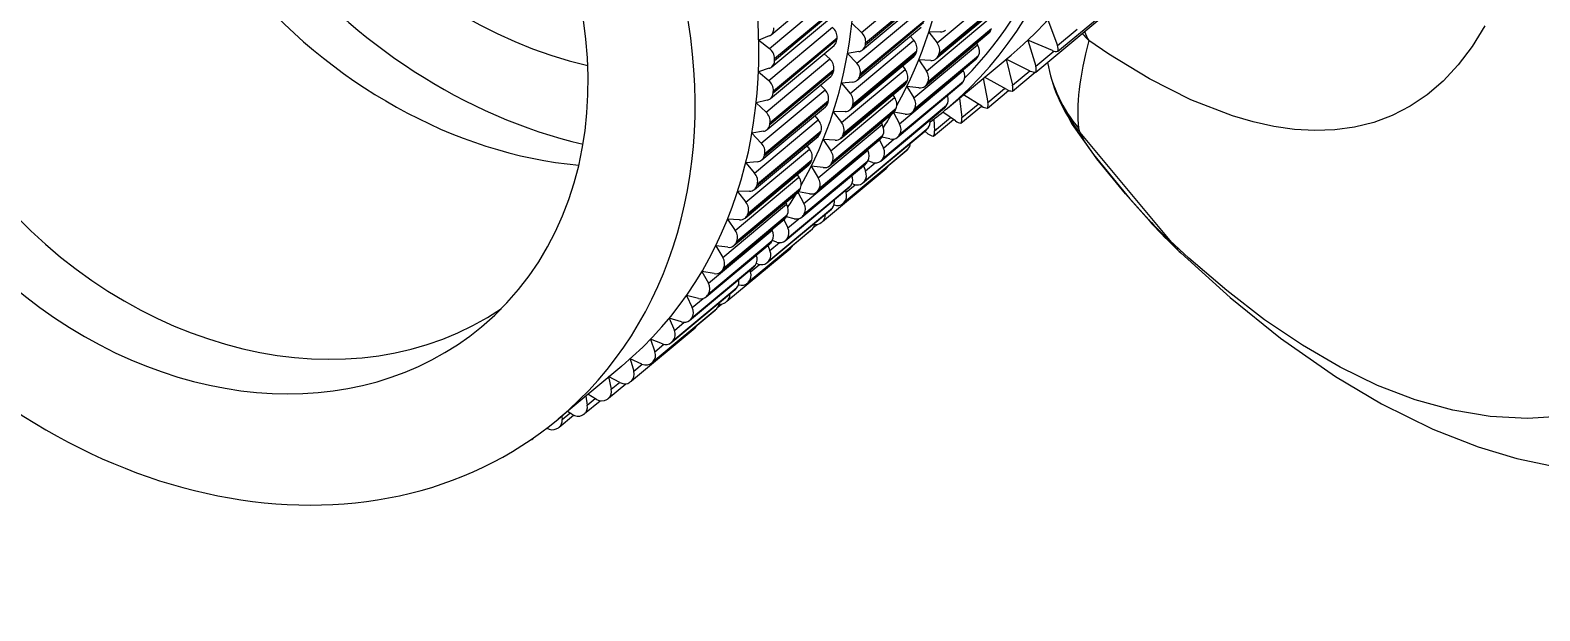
# Model space of a CAD drawing. Header units: metres. Extents: x 2999 to 3109, y 1752 to 1796.
# Drawn here: x 3008.54779 to 3008.56919, y 1761.21033 to 1761.21855 of the extents above; entities that cross this region are included whole.
import ezdxf

# ---------------------------------------------------------------- set-up
doc = ezdxf.new("R2010")
doc.units = ezdxf.units.M
doc.layers.add('PAREDES', color=7, linetype='Continuous')
doc.styles.add('PADRAO MK', font='')
doc.styles.get('PADRAO MK').set_extended_font_data('AvantGarde Bk BT')

msp = doc.modelspace()

# ---------------------------------------------------------------- linework, layer by layer
at = {"layer": 'PAREDES', "color": 253, "lineweight": 0}
for p, q in [((3008.558291621578, 1761.218485503349), (3008.559194860575, 1761.219238218712)), ((3008.559574699418, 1761.218520155256), (3008.560477938415, 1761.219272870619)), ((3008.559628514798, 1761.218344243439), (3008.560531714616, 1761.219097005602)), ((3008.559632229274, 1761.218370993457), (3008.560535468271, 1761.21912370882)), ((3008.560644340976, 1761.218371434722), (3008.561547579972, 1761.219124150085)), ((3008.558267459338, 1761.218293584196), (3008.559170659157, 1761.219046346359)), ((3008.558341474364, 1761.218121687517), (3008.559244674183, 1761.21887444968)), ((3008.558341677913, 1761.218149398676), (3008.559244971331, 1761.218902239195)), ((3008.559589495082, 1761.21827162047), (3008.560492866857, 1761.219024367389)), ((3008.560633635806, 1761.218148037134), (3008.561536874803, 1761.218900752497)), ((3008.560666211542, 1761.218194888609), (3008.561569411361, 1761.218947650771)), ((3008.560675049803, 1761.218219321356), (3008.5615782888, 1761.218972036719)), ((3008.562358469127, 1761.218251542084), (3008.563261668945, 1761.219004304247)), ((3008.558301182737, 1761.218030806703), (3008.559204382555, 1761.218783568866)), ((3008.559507803596, 1761.2180822449), (3008.560411042592, 1761.218834960263)), ((3008.559551188346, 1761.217905481339), (3008.560454427342, 1761.218658196702)), ((3008.559556615832, 1761.217931516252), (3008.560459854828, 1761.218684231615)), ((3008.560493662413, 1761.217972753493), (3008.561396901409, 1761.218725468856)), ((3008.562046488415, 1761.217957496559), (3008.562949727411, 1761.218710211922)), ((3008.562214420011, 1761.2186984038), (3008.562350007412, 1761.218334483292)), ((3008.558263487459, 1761.218468716929), (3008.558116932146, 1761.218409309591)), ((3008.558258094348, 1761.217838485631), (3008.559161333344, 1761.218591200994)), ((3008.558324098065, 1761.217691562194), (3008.559227337062, 1761.218444277557)), ((3008.559435974782, 1761.218652208453), (3008.559574699418, 1761.218520155256)), ((3008.559513766658, 1761.217841598717), (3008.560416966476, 1761.21859436088)), ((3008.560265247575, 1761.218467908007), (3008.56031591802, 1761.218408521001)), ((3008.560475371927, 1761.217758607052), (3008.561378571746, 1761.218511369215)), ((3008.560504597448, 1761.217797480084), (3008.561407836445, 1761.218550195447)), ((3008.560515079053, 1761.217820900614), (3008.561418411649, 1761.218573694333)), ((3008.560694552129, 1761.218527293045), (3008.560527396908, 1761.218523870453)), ((3008.560527396908, 1761.218523870453), (3008.560644340976, 1761.218371434722)), ((3008.562350007412, 1761.218334483292), (3008.562628976461, 1761.218566984847)), ((3008.558116932146, 1761.218409309591), (3008.558267459338, 1761.218293584196)), ((3008.558282151435, 1761.217582500823), (3008.559185444854, 1761.218335341342)), ((3008.558322111841, 1761.217664269027), (3008.559225350838, 1761.21841698439)), ((3008.559536611962, 1761.218247886035), (3008.559375892233, 1761.218221752912)), ((3008.559412585423, 1761.217655727282), (3008.56031591802, 1761.218408521001)), ((3008.559445334961, 1761.217478736689), (3008.560348573958, 1761.218231452052)), ((3008.559452475457, 1761.217504056498), (3008.560355714453, 1761.21825677186)), ((3008.560316150545, 1761.217590532226), (3008.561219389541, 1761.218343247589)), ((3008.561205004886, 1761.218366706127), (3008.561219389541, 1761.218343247589)), ((3008.561929033949, 1761.21840719993), (3008.56204311572, 1761.218039683345)), ((3008.56227850308, 1761.218261490511), (3008.561929033949, 1761.21840719993)), ((3008.56204311572, 1761.218039683345), (3008.56230046319, 1761.218254084599)), ((3008.558264990473, 1761.218011095166), (3008.558113120176, 1761.21796260077)), ((3008.558219860513, 1761.217391058811), (3008.559123099509, 1761.218143774174)), ((3008.559044903519, 1761.218218166067), (3008.559123099509, 1761.218143774174)), ((3008.559375892233, 1761.218221752912), (3008.559507803596, 1761.2180822449)), ((3008.559410066347, 1761.217423501884), (3008.560313305344, 1761.218176217247)), ((3008.560154901671, 1761.218044247877), (3008.560192741066, 1761.217995053641)), ((3008.560290649142, 1761.217385950358), (3008.561193888139, 1761.218138665721)), ((3008.560316171845, 1761.217417266146), (3008.561219410842, 1761.218169981509)), ((3008.560328203194, 1761.217439596102), (3008.561231481369, 1761.218192264666)), ((3008.560385059566, 1761.21813081884), (3008.560493662413, 1761.217972753493)), ((3008.560554279984, 1761.218122836694), (3008.560385059566, 1761.21813081884)), ((3008.560790775992, 1761.217446119402), (3008.561694014988, 1761.218198834765)), ((3008.56162189305, 1761.218139891317), (3008.561714262471, 1761.217770356749)), ((3008.561966252674, 1761.217972711446), (3008.56162189305, 1761.218139891317)), ((3008.558113120176, 1761.21796260077), (3008.558258094348, 1761.217838485631)), ((3008.558234656176, 1761.217142524025), (3008.559137895173, 1761.217895239388)), ((3008.558273636714, 1761.217215193795), (3008.55917687571, 1761.217967909158)), ((3008.558277390368, 1761.217241897013), (3008.559180629365, 1761.217994612376)), ((3008.559452211648, 1761.217816813301), (3008.55928790305, 1761.217802003353)), ((3008.55928790305, 1761.217802003353), (3008.559412585423, 1761.217655727282)), ((3008.55928940847, 1761.217242259922), (3008.560192741066, 1761.217995053641)), ((3008.559311333458, 1761.217065838964), (3008.560214572455, 1761.217818554327)), ((3008.559320117297, 1761.217090146555), (3008.560223410715, 1761.217842987074)), ((3008.560101626973, 1761.21705570187), (3008.56100486597, 1761.217808417233)), ((3008.560112458433, 1761.217226272797), (3008.561015697429, 1761.21797898816)), ((3008.560115247244, 1761.217076894453), (3008.561018486241, 1761.217829609816)), ((3008.561299776581, 1761.217870314132), (3008.561364625286, 1761.217527568934)), ((3008.561632188732, 1761.217709609244), (3008.561317318942, 1761.217884919957)), ((3008.561712443855, 1761.217689236739), (3008.562033463198, 1761.217956701513)), ((3008.561714262471, 1761.217770356749), (3008.561960432374, 1761.217975480404)), ((3008.55815296469, 1761.216953148456), (3008.559056203687, 1761.217705863819)), ((3008.558992073065, 1761.217773722961), (3008.559056203687, 1761.217705863819)), ((3008.559138729907, 1761.216843578692), (3008.560041929725, 1761.217596340855)), ((3008.5592787969, 1761.21701894069), (3008.560182035897, 1761.217771656053)), ((3008.56001642503, 1761.217633653249), (3008.560041929725, 1761.217596340855)), ((3008.560080346891, 1761.217031678839), (3008.560983679488, 1761.217784472558)), ((3008.560216171857, 1761.217753508877), (3008.560316150545, 1761.217590532226)), ((3008.560386941605, 1761.217734167724), (3008.560216171857, 1761.217753508877)), ((3008.560960224455, 1761.217587334814), (3008.560995632099, 1761.21731227649)), ((3008.561277754432, 1761.217473312449), (3008.561019216333, 1761.217636480519)), ((3008.561357685024, 1761.217447812815), (3008.561657846831, 1761.217697976092)), ((3008.561364625286, 1761.217527568934), (3008.561602706418, 1761.217726000749)), ((3008.558237790045, 1761.217560567237), (3008.558081135876, 1761.217523112009)), ((3008.558081135876, 1761.217523112009), (3008.558219860513, 1761.217391058811)), ((3008.558158888574, 1761.216712549073), (3008.55906212757, 1761.217465264436)), ((3008.55819625584, 1761.216776306538), (3008.559099588436, 1761.217529100257)), ((3008.558201776926, 1761.216802419808), (3008.559105015922, 1761.217555135171)), ((3008.559120439421, 1761.216629432252), (3008.560023732839, 1761.217382272771)), ((3008.559149758542, 1761.216668383639), (3008.560052997539, 1761.217421099002)), ((3008.559160240147, 1761.216691804169), (3008.560063479144, 1761.217444519532)), ((3008.559339580444, 1761.217398165044), (3008.559172558002, 1761.217394774008)), ((3008.559172558002, 1761.217394774008), (3008.55928940847, 1761.217242259922)), ((3008.559845462148, 1761.216697263883), (3008.560748701145, 1761.217449979246)), ((3008.559861748671, 1761.216714320688), (3008.560764987667, 1761.217467036051)), ((3008.559876864264, 1761.216734297542), (3008.560780142438, 1761.217486966105)), ((3008.560026501659, 1761.217384670259), (3008.560112458433, 1761.217226272797)), ((3008.560193111694, 1761.21736288161), (3008.560033425914, 1761.217391422005)), ((3008.560904471306, 1761.217264856005), (3008.560724855582, 1761.217392128713)), ((3008.560983600677, 1761.217234228172), (3008.561273653694, 1761.21747592897)), ((3008.560995632099, 1761.21731227649), (3008.561227254837, 1761.21750530172)), ((3008.558057746517, 1761.216526630838), (3008.558960985514, 1761.217279346201)), ((3008.558910408668, 1761.217338811562), (3008.558960985514, 1761.217279346201)), ((3008.55896117886, 1761.216461404226), (3008.559864511457, 1761.217214197945)), ((3008.559614262362, 1761.216413214711), (3008.560517501358, 1761.217165930074)), ((3008.55985007238, 1761.217237531326), (3008.559864511457, 1761.217214197945)), ((3008.560591790704, 1761.217049424157), (3008.560875198128, 1761.217285561658)), ((3008.560597605711, 1761.217292925653), (3008.560609015576, 1761.217125452316)), ((3008.560609015576, 1761.217125452316), (3008.560835170341, 1761.217313979682)), ((3008.558181773056, 1761.21711878959), (3008.558020959727, 1761.217092578111)), ((3008.558020959727, 1761.217092578111), (3008.55815296469, 1761.216953148456)), ((3008.558055227441, 1761.21629440544), (3008.55895842726, 1761.217047167603)), ((3008.558090456877, 1761.216349687045), (3008.558993735052, 1761.217102355608)), ((3008.55809763655, 1761.216374960053), (3008.559000875547, 1761.217127675416)), ((3008.558935771058, 1761.216256900714), (3008.559839010055, 1761.217009616077)), ((3008.558961332939, 1761.216288169702), (3008.559864571936, 1761.217040885065)), ((3008.558973364288, 1761.216310499658), (3008.559876603284, 1761.217063215021)), ((3008.55903012706, 1761.217001644039), (3008.559138729907, 1761.216843578692)), ((3008.559199347479, 1761.216993661893), (3008.55903012706, 1761.217001644039)), ((3008.559586711086, 1761.216383941809), (3008.560489910905, 1761.217136703971)), ((3008.559597705869, 1761.216394578744), (3008.560500905687, 1761.217147340907)), ((3008.559827310066, 1761.216999821541), (3008.559883504695, 1761.216881540192)), ((3008.559973708871, 1761.21701054334), (3008.559862680279, 1761.217037629933)), ((3008.559883504695, 1761.216881540192), (3008.560037844394, 1761.217010187042)), ((3008.560513658445, 1761.217084946188), (3008.560469693324, 1761.217119779013)), ((3008.562668151809, 1761.217103266192), (3008.563945711622, 1761.215570320831)), ((3008.557934569564, 1761.216113163477), (3008.558837769383, 1761.21686592564)), ((3008.558757580349, 1761.216097223152), (3008.559660819345, 1761.216849938515)), ((3008.558800062764, 1761.216915151433), (3008.558837769383, 1761.21686592564)), ((3008.559305208214, 1761.216093043604), (3008.560208408032, 1761.216845805767)), ((3008.559310480296, 1761.216097775468), (3008.560213719293, 1761.216850490831)), ((3008.55932838409, 1761.216114992193), (3008.560231623087, 1761.216867707556)), ((3008.557923864395, 1761.215889765889), (3008.558827103391, 1761.216642481252)), ((3008.558097372742, 1761.216687716857), (3008.557933064144, 1761.216672906909)), ((3008.557933064144, 1761.216672906909), (3008.558057746517, 1761.216526630838)), ((3008.557956400953, 1761.215936664164), (3008.558859639949, 1761.216689379527)), ((3008.557965239213, 1761.215961096911), (3008.55886847821, 1761.216713812274)), ((3008.558725507985, 1761.215902582395), (3008.559628746982, 1761.216655297758)), ((3008.558746788067, 1761.215926605426), (3008.559649987886, 1761.216679367589)), ((3008.558760408338, 1761.215947798009), (3008.559663647335, 1761.216700513372)), ((3008.558861332951, 1761.216624412433), (3008.55896117886, 1761.216461404226)), ((3008.55903196992, 1761.216605039723), (3008.558861332951, 1761.216624412433)), ((3008.559021023089, 1761.215841290714), (3008.559924262086, 1761.216594006077)), ((3008.559599972632, 1761.216631289177), (3008.559630192704, 1761.216557727445)), ((3008.559630192704, 1761.216557727445), (3008.55976731002, 1761.216671956737)), ((3008.559729597329, 1761.216678592745), (3008.559662798382, 1761.216699245497)), ((3008.557783851822, 1761.215714529048), (3008.558687090819, 1761.216467244411)), ((3008.557805362062, 1761.215562754525), (3008.558708601059, 1761.216315469888)), ((3008.558490490464, 1761.215568135882), (3008.559393862239, 1761.216320882802)), ((3008.558506909765, 1761.215585224244), (3008.559410109583, 1761.216337986407)), ((3008.558522025358, 1761.215605201097), (3008.559425264355, 1761.21635791646)), ((3008.558661586124, 1761.216504556804), (3008.558687090819, 1761.216467244411)), ((3008.559353636968, 1761.21625616554), (3008.559481167915, 1761.216362449292)), ((3008.559461719621, 1761.216368376057), (3008.559437106227, 1761.216377620274)), ((3008.557606339954, 1761.215332307781), (3008.558509578952, 1761.216085023144)), ((3008.557765561337, 1761.215500382607), (3008.558668800334, 1761.21625309797)), ((3008.557794880458, 1761.215539333995), (3008.558698158633, 1761.216292002558)), ((3008.557984741538, 1761.2162690686), (3008.557817586317, 1761.216265646008)), ((3008.557817586317, 1761.216265646008), (3008.557934569564, 1761.216113163477)), ((3008.558495233474, 1761.216108434882), (3008.558509578952, 1761.216085023144)), ((3008.558671662753, 1761.216255573815), (3008.558757580349, 1761.216097223152)), ((3008.558838272788, 1761.216233785166), (3008.55867854783, 1761.216262372361)), ((3008.559345259951, 1761.216280434644), (3008.559353636968, 1761.21625616554)), ((3008.557580932152, 1761.21512780427), (3008.558484171149, 1761.215880519632)), ((3008.557606400433, 1761.215158994901), (3008.55850973303, 1761.21591178862)), ((3008.557618525382, 1761.215181403214), (3008.558521764378, 1761.215934118577)), ((3008.557675248976, 1761.215872594395), (3008.557783851822, 1761.215714529048)), ((3008.557844508573, 1761.215864565449), (3008.557675248976, 1761.215872594395)), ((3008.558231739402, 1761.215254813808), (3008.559134978399, 1761.216007529171)), ((3008.558242866963, 1761.215265482299), (3008.559146066781, 1761.216018244462)), ((3008.558259423456, 1761.215284118267), (3008.559162662452, 1761.21603683363)), ((3008.558472338382, 1761.21587069354), (3008.558528665789, 1761.215752443748)), ((3008.558618869964, 1761.215881446896), (3008.558507841373, 1761.215908533489)), ((3008.558528665789, 1761.215752443748), (3008.558683005488, 1761.215881090598)), ((3008.557402741443, 1761.214968126708), (3008.558305980439, 1761.215720842071)), ((3008.55795033013, 1761.214963993959), (3008.558853569126, 1761.215716709322)), ((3008.55795564139, 1761.214968679024), (3008.558858841209, 1761.215721441187)), ((3008.557973545184, 1761.214985895749), (3008.55887678418, 1761.215738611112)), ((3008.558893632441, 1761.215759560866), (3008.558943786749, 1761.21580138788)), ((3008.55737066908, 1761.21477348595), (3008.558273868898, 1761.215526248114)), ((3008.557391909983, 1761.214797555782), (3008.55829514898, 1761.215550271145)), ((3008.557405436654, 1761.214818670009), (3008.55830867565, 1761.215571385371)), ((3008.557506494045, 1761.215495315989), (3008.557606339954, 1761.215332307781)), ((3008.557677131015, 1761.215475943279), (3008.557506494045, 1761.215495315989)), ((3008.557666184184, 1761.214712194269), (3008.55856942318, 1761.215464909632)), ((3008.558245094548, 1761.215502239533), (3008.558275353798, 1761.215428631)), ((3008.558275353798, 1761.215428631), (3008.558412431936, 1761.215542907093)), ((3008.558374719245, 1761.215549543101), (3008.558307920298, 1761.215570195852)), ((3008.557167186452, 1761.214476104653), (3008.558070425448, 1761.215228820016)), ((3008.557998798062, 1761.215127069096), (3008.558126329009, 1761.215233352848)), ((3008.558106841537, 1761.215239326413), (3008.558082267321, 1761.21524852383)), ((3008.557135651558, 1761.214439039438), (3008.558038890555, 1761.215191754801)), ((3008.557152070859, 1761.2144561278), (3008.558055270677, 1761.215208889962)), ((3008.557311935408, 1761.215135359464), (3008.557402741443, 1761.214968126708)), ((3008.557483394704, 1761.215104735521), (3008.557311935408, 1761.215135359464)), ((3008.557990327445, 1761.215151259844), (3008.557998798062, 1761.215127069096)), ((3008.556876900496, 1761.214125717364), (3008.557780139493, 1761.214878432726)), ((3008.556887988879, 1761.214136432655), (3008.557791227875, 1761.214889148018)), ((3008.55690458455, 1761.214155021822), (3008.557807784368, 1761.214907783985)), ((3008.556595491224, 1761.213834897515), (3008.55749873022, 1761.214587612878)), ((3008.556600763306, 1761.213839629379), (3008.557504002303, 1761.214592344742)), ((3008.556618706278, 1761.213856799304), (3008.557521945274, 1761.214609514667)), ((3008.557092570039, 1761.214794196209), (3008.557173787704, 1761.214623394104)), ((3008.55726389828, 1761.214752318895), (3008.557092570039, 1761.214794196209)), ((3008.557173787704, 1761.214623394104), (3008.557328072982, 1761.214751915797)), ((3008.557538754357, 1761.214630511222), (3008.557588947843, 1761.214672291436)), ((3008.556849090176, 1761.214473281298), (3008.556920514892, 1761.214299534556)), ((3008.557019880339, 1761.214420446657), (3008.556849090176, 1761.214473281298)), ((3008.556920514892, 1761.214299534556), (3008.55705759303, 1761.214413810648)), ((3008.556311251677, 1761.213583019469), (3008.557214451496, 1761.214335781632)), ((3008.556582595086, 1761.214173773763), (3008.556643959156, 1761.213997972652)), ((3008.556752002631, 1761.214110229968), (3008.556582595086, 1761.214173773763)), ((3008.556643959156, 1761.213997972652), (3008.556771490103, 1761.214104256403)), ((3008.555274987712, 1761.213044736358), (3008.556178226709, 1761.213797451721)), ((3008.556294253696, 1761.213897129748), (3008.556345180584, 1761.213719914224)), ((3008.556461551622, 1761.213822984575), (3008.556294253696, 1761.213897129748)), ((3008.556345180584, 1761.213719914224), (3008.556466440337, 1761.213820948104)), ((3008.55598520445, 1761.213644461484), (3008.556025395974, 1761.213466377903)), ((3008.556149641819, 1761.213560041463), (3008.55598520445, 1761.213644461484)), ((3008.555989155834, 1761.213339089968), (3008.556233976159, 1761.213543163435)), ((3008.556025395974, 1761.213466377903), (3008.556142310953, 1761.213563854194)), ((3008.555647973819, 1761.213120812188), (3008.555866679769, 1761.213303024251)), ((3008.555664452525, 1761.213369260821), (3008.555686102925, 1761.21323861739)), ((3008.555686102925, 1761.21323861739), (3008.555799406685, 1761.213332990986)), ((3008.555817701155, 1761.213322357221), (3008.555694537274, 1761.213394366389)), ((3008.555289172745, 1761.212929095917), (3008.555491139555, 1761.21309745416)), ((3008.55532854217, 1761.213037432561), (3008.555438905155, 1761.213129423912)), ((3008.55546685283, 1761.213110872126), (3008.555404109858, 1761.213152352166)), ((3008.555323550822, 1761.213085231315), (3008.55532854217, 1761.213037432561)), ((3008.554914032524, 1761.212764694231), (3008.554957447639, 1761.212800879592))]:
    msp.add_line(p, q, dxfattribs=at)
for points in [[(3008.568408810368, 1761.218614222434), (3008.568229991695, 1761.218319897272), (3008.568033125417, 1761.21805854066), (3008.56781975045, 1761.217830406117), (3008.567591547178, 1761.217635388009), (3008.567350102384, 1761.217473302341), (3008.567097144321, 1761.217343605966), (3008.566834026843, 1761.21724544231), (3008.566562619671, 1761.217177909068), (3008.566284058973, 1761.217139649041), (3008.565999918424, 1761.2171293529), (3008.565711545328, 1761.217145601403), (3008.565419912584, 1761.217186661882), (3008.565126313071, 1761.217250989938), (3008.564831454134, 1761.217336789792), (3008.564241895322, 1761.217566390091), (3008.56365661852, 1761.217862377519), (3008.563079691428, 1761.21821247659), (3008.562795363143, 1761.218404360312)], [(3008.562358858445, 1761.21759709838), (3008.562560576626, 1761.217214274101), (3008.562862134725, 1761.2167895841), (3008.563375844546, 1761.216162814512), (3008.563734586809, 1761.215760524475)], [(3008.563646113731, 1761.215863166675), (3008.563317405999, 1761.216232812001), (3008.562910920205, 1761.216730927444), (3008.562734968268, 1761.216977240917), (3008.562668151809, 1761.217103266192)], [(3008.57203070332, 1761.214228956518), (3008.571556838705, 1761.213863387849), (3008.571067877334, 1761.213567007374), (3008.57056682951, 1761.213339071641), (3008.570055941492, 1761.213178038388), (3008.569537685918, 1761.21308247527), (3008.56901380187, 1761.213050495042), (3008.568485989251, 1761.213080257264), (3008.567955564876, 1761.213169998782), (3008.567423416735, 1761.213317517858), (3008.566890173818, 1761.213521112313), (3008.566356465112, 1761.213779079966), (3008.565822388494, 1761.214089592412), (3008.565287728416, 1761.214451195646), (3008.564752190971, 1761.21486252926), (3008.564215153586, 1761.215322435294), (3008.563945711622, 1761.215570320831)], [(3008.564099862789, 1761.215396259485), (3008.56479932931, 1761.214764764467), (3008.565512326161, 1761.214191081219), (3008.566292705151, 1761.213646822719), (3008.566945892504, 1761.213259634491), (3008.567672008187, 1761.212902852467), (3008.56831381492, 1761.212652676187), (3008.568862546383, 1761.212487439448), (3008.569423708358, 1761.212365164202), (3008.569994845726, 1761.212289924183), (3008.570506908179, 1761.212265284297), (3008.571033503795, 1761.212283376182), (3008.571560708538, 1761.212346950619), (3008.572084182187, 1761.21245738888), (3008.572599860906, 1761.212614791255), (3008.573082947685, 1761.212809224432), (3008.573551992275, 1761.213045153096), (3008.574004528452, 1761.213321149452), (3008.574438614552, 1761.213635349263)]]:
    msp.add_lwpolyline(points, dxfattribs=at)
for centre, radius, start, end in [((3009.676827079062, 1762.285709528957), 1.466147559632665, 210.8146830557488, 229.0535089544584), ((2890.801361984001, 1662.769889237703), 153.5083563845369, 39.85287471377126, 39.9166537863093), ((2900.619428974986, 1670.988865218318), 140.6997006626653, 39.84579946473309, 39.9151674848393), ((3008.564060935962, 1761.219672607161), 0.001791618669918927, 220.700030348221, 225.0612788092214), ((3008.563675541506, 1761.218916489434), 0.001018311591302024, 202.2992127887601, 210.1906554085386), ((3008.564423993211, 1761.218482251935), 0.002246667785439734, 189.9339595513345, 203.2009172885128), ((3008.564136892985, 1761.21843270405), 0.001955179240543962, 189.9675162713978, 220.5358646173551), ((3008.564069975667, 1761.218324946423), 0.001859426613998427, 203.0548639384124, 221.0705297982659), ((3008.562882527051, 1761.217198991771), 0.0002347114733838564, 189.0874634717106, 204.0593644917072), ((3008.564701171571, 1761.216683834764), 0.001336737398204401, 217.878565220619, 223.6979978105277), ((3008.56923546223, 1761.221281539611), 0.007784629113338464, 224.1100742214736, 227.1940758139837), ((3008.571417704547, 1761.22309819482), 0.01062412289146387, 223.6824757781674, 226.4649262262806), ((3008.565029072016, 1761.216374485365), 0.00134927680870347, 216.5874026936585, 226.4543355913429)]:
    msp.add_arc(centre, radius, start, end, dxfattribs=at)
for centre, major_axis, ratio, start_param, end_param in [((3011.830666244882, 1764.088775767936), (3.262736375842771, 2.73136916975431), 0.5783642864339333, 3.047316074371338, 3.235869169235229), ((3008.5557652094, 1761.22347637543), (0.004929453914058771, -0.005915065025470412), 0.8089340707589203, 0.07397518306970596, 3.061085939407349), ((3008.5557652094, 1761.22347637543), (0.005025472991637615, -0.006030334384156242), 0.8089340818482185, 6.283098220825195, 9.424691200256348), ((3008.556668448397, 1761.224229090793), (0.005025472991637615, -0.006030334384156242), 0.8089340818482185, 4.205712230032077e-06, 2.229350805282593), ((3008.550345720998, 1761.218959958096), (0.003841165851867509, -0.004609163628987802), 0.8089340527852378, 6.283065795898438, 9.424657821655273), ((3008.550345720998, 1761.218959958096), (0.004929453914058771, -0.005915065025470412), 0.8089340707589203, 3.14150857925415, 6.283101081848145), ((3008.554861970404, 1761.222723660067), (0.00422110452256942, -0.00506510831228457), 0.8089340630444736, 3.822004795074463, 5.602661609649658), ((3008.5557652094, 1761.22347637543), (0.004641381437699386, -0.005569428905610775), 0.8089340473043507, 3.963488340377808, 5.461318016052246), ((3008.5557652094, 1761.22347637543), (0.003841165851867509, -0.004609163628987802), 0.8089340527852378, 3.955039501190186, 5.469627857208252), ((3008.550932847025, 1761.219449236413), (-0.003841165851867509, 0.004609163628987802), 0.8089340527852378, 0.07875405997037888, 3.062925577163696), ((3008.553958731407, 1761.221970944704), (0.004929453914058771, -0.005915065025470412), 0.8089340707589203, 0.2972365319728851, 0.9991498589515686), ((3008.550345720998, 1761.218959958096), (0.003841165851867509, -0.004609163628987802), 0.8089340527852378, 3.5699462890625, 6.283065795898438), ((3008.552603892501, 1761.22084184826), (0.004929453914058771, -0.005915065025470412), 0.8089340707589203, 0.2972365319728851, 0.9991498589515686), ((3008.551248920817, 1761.219712720259), (0.004929453914058771, -0.005915065025470412), 0.8089340707589203, 6.283183097839355, 7.28233528137207), ((3008.550345720998, 1761.218959958096), (0.004929453914058771, -0.005915065025470412), 0.8089340707589203, 6.283101081848145, 7.28233528137207), ((3008.558189216463, 1761.2186084011), (0.0001024051150082556, -0.0001228977513795617), 0.8089340472728174, 6.029881954193115, 6.283023834228516), ((3008.558189216463, 1761.2186084011), (0.0001024051150082556, -0.0001228977513795617), 0.8089340472728174, 6.283023834228516, 7.107209205627441), ((3008.55908492581, 1761.218484891235), (0.0001024051150082556, -0.0001228977513795617), 0.8089340472728174, 0.6996508240699768, 1.776977777481079), ((3008.552152253413, 1761.220465513978), (0.005089459591261018, -0.006107149423310011), 0.8089341051817623, 0.695795476436615, 0.6996508240699768), ((3008.559490758713, 1761.21842075237), (0.0001024051150082556, -0.0001228977513795617), 0.8089340472728174, 0.6355367302894592, 1.712863683700562), ((3008.560662500138, 1761.21867549608), (0.0001024051150082556, -0.0001228977513795617), 0.8089340472728174, 5.709311485290527, 6.283185482025146), ((3008.561276073031, 1761.21863418861), (0.0001024051150082556, -0.0001228977513795617), 0.8089340472728174, 6.283019065856934, 6.65841007232666), ((3008.55819893544, 1761.218180899745), (0.0001024051150082556, -0.0001228977513795617), 0.8089340472728174, 0.7637649774551392, 1.841091871261597), ((3008.559082946139, 1761.218458160737), (0.0001024051150082556, -0.0001228977513795617), 0.8089340472728174, 0.0001322138559771702, 0.695795476436615), ((3008.559487089967, 1761.218394518221), (0.0001024051150082556, -0.0001228977513795617), 0.8089340472728174, 5.837539672851562, 6.283185482025146), ((3008.559487089967, 1761.218394518221), (0.0001024051150082556, -0.0001228977513795617), 0.8089340472728174, 3.284769150013744e-07, 0.6316813230514526), ((3008.552603892501, 1761.22084184826), (0.005089459591261018, -0.006107149423310011), 0.8089341051817623, 0.6316813230514526, 0.6355367302894592), ((3008.560210861051, 1761.218299161799), (0.0001024051150082556, -0.0001228977513795617), 0.8089340472728174, 6.283185482025146, 6.786638259887695), ((3008.560217862215, 1761.218323887382), (0.0001024051150082556, -0.0001228977513795617), 0.8089340472728174, 0.5073084235191345, 1.584635376930237), ((3008.553507131498, 1761.221594563623), (0.005089459591261018, -0.006107149423310011), 0.8089341051817623, 0.5034530758857727, 0.5073084235191345), ((3008.560539890443, 1761.218294820208), (0.0001024051150082556, -0.0001228977513795617), 0.8089340472728174, 0.4431942999362946, 1.520521283149719), ((3008.561103351107, 1761.21828351796), (0.0001024051150082556, -0.0001228977513795617), 0.8089340472728174, 0.3149660229682922, 1.392292976379395), ((3008.562306439592, 1761.218397746656), (0.0001024051150082556, -0.0001228977513795617), 0.8089340472728174, 5.285458087921143, 5.85551118850708), ((3008.562218024026, 1761.218307492489), (0.0001024051150082556, -0.0001228977513795617), 0.8089340472728174, 0.5907288789749146, 1.160781860351562), ((3008.594678771086, 1761.253404526399), (-0.03175392478587275, -0.03684103539042933), 0.1159485847496503, 6.050582885742188, 6.176907062530518), ((3008.558198738443, 1761.218153751255), (0.0001024051150082556, -0.0001228977513795617), 0.8089340472728174, 5.965767860412598, 6.283185005187988), ((3008.558198738443, 1761.218153751255), (0.0001024051150082556, -0.0001228977513795617), 0.8089340472728174, 6.283185005187988, 7.043095111846924), ((3008.551248920817, 1761.219712720259), (0.005089459591261018, -0.006107149423310011), 0.8089341051817623, 0.7599096298217773, 0.7637649774551392), ((3008.559039158804, 1761.218044371289), (0.0001024051150082556, -0.0001228977513795617), 0.8089340472728174, 0.6355367302894592, 1.712863683700562), ((3008.559416704119, 1761.217990062313), (0.0001024051150082556, -0.0001228977513795617), 0.8089340472728174, 0.5714225769042969, 1.648749470710754), ((3008.560531137091, 1761.218270856529), (0.0001024051150082556, -0.0001228977513795617), 0.8089340472728174, 5.64519739151001, 6.283185005187988), ((3008.560531137091, 1761.218270856529), (0.0001024051150082556, -0.0001228977513795617), 0.8089340472728174, 6.283185005187988, 6.722524166107178), ((3008.553958731407, 1761.221970944704), (0.005089459591261018, -0.006107149423310011), 0.8089341051817623, 0.4393389225006104, 0.4431942999362946), ((3008.561091443846, 1761.218261610272), (0.0001024051150082556, -0.0001228977513795617), 0.8089340472728174, 8.544111551600508e-08, 0.311110645532608), ((3008.554861970404, 1761.222723660067), (0.005089459591261018, -0.006107149423310011), 0.8089341051817623, 0.311110645532608, 0.3149660229682922), ((3008.561907891654, 1761.218022078468), (0.0001024051150082556, -0.0001228977513795617), 0.8089340472728174, 0.5266147255897522, 1.096667766571045), ((3008.558181686813, 1761.217732175872), (0.0001024051150082556, -0.0001228977513795617), 0.8089340472728174, 0.6996508240699768, 1.776977777481079), ((3008.559035490058, 1761.21801813714), (0.0001024051150082556, -0.0001228977513795617), 0.8089340472728174, 3.284769150013744e-07, 0.6316813230514526), ((3008.552152253413, 1761.220465513978), (0.005089459591261018, -0.006107149423310011), 0.8089341051817623, 0.6316813230514526, 0.6355367302894592), ((3008.559411322365, 1761.217964543268), (0.0001024051150082556, -0.0001228977513795617), 0.8089340472728174, 5.773425579071045, 6.283185482025146), ((3008.559411322365, 1761.217964543268), (0.0001024051150082556, -0.0001228977513795617), 0.8089340472728174, 3.40174004520577e-08, 0.5675672292709351), ((3008.552603892501, 1761.22084184826), (0.005089459591261018, -0.006107149423310011), 0.8089341051817623, 0.5675672292709351, 0.5714225769042969), ((3008.560079537182, 1761.217894475448), (0.0001024051150082556, -0.0001228977513795617), 0.8089340472728174, 6.283185005187988, 6.722524166107178), ((3008.560088157756, 1761.21791840757), (0.0001024051150082556, -0.0001228977513795617), 0.8089340472728174, 0.4431942999362946, 1.520521283149719), ((3008.553507131498, 1761.221594563623), (0.005089459591261018, -0.006107149423310011), 0.8089341051817623, 0.4393389225006104, 0.4431942999362946), ((3008.560372834034, 1761.217881473247), (0.0001024051150082556, -0.0001228977513795617), 0.8089340472728174, 6.283019065856934, 6.65841007232666), ((3008.560383191551, 1761.217904471509), (0.0001024051150082556, -0.0001228977513795617), 0.8089340472728174, 0.3790801763534546, 1.456407070159912), ((3008.553958731407, 1761.221970944704), (0.005089459591261018, -0.006107149423310011), 0.8089341051817623, 0.3752247989177704, 0.3790801763534546), ((3008.560881274373, 1761.21790737031), (0.0001024051150082556, -0.0001228977513795617), 0.8089340472728174, 6.283185482025146, 6.530181884765625), ((3008.554861970404, 1761.222723660067), (0.005089459591261018, -0.006107149423310011), 0.8089341051817623, 0.2469965219497681, 0.2508518993854523), ((3008.560894505001, 1761.217928077511), (0.0001024051150082556, -0.0001228977513795617), 0.8089340472728174, 0.2508518993854523, 1.328178882598877), ((3008.562003106835, 1761.218104970868), (0.0001024051150082556, -0.0001228977513795617), 0.8089340472728174, 5.221343994140625, 5.791396617889404), ((3008.558179707142, 1761.217705445374), (0.0001024051150082556, -0.0001228977513795617), 0.8089340472728174, 0.0001322138559771702, 0.695795476436615), ((3008.551248920817, 1761.219712720259), (0.005089459591261018, -0.006107149423310011), 0.8089341051817623, 0.695795476436615, 0.6996508240699768), ((3008.558965065032, 1761.217613728031), (0.0001024051150082556, -0.0001228977513795617), 0.8089340472728174, 0.5714225769042969, 1.648749470710754), ((3008.559314623219, 1761.217571172019), (0.0001024051150082556, -0.0001228977513795617), 0.8089340472728174, 0.5073084235191345, 1.584635376930237), ((3008.559931552464, 1761.217528137227), (0.0001024051150082556, -0.0001228977513795617), 0.8089340472728174, 0.3790801763534546, 1.456407070159912), ((3008.56020001851, 1761.217530724241), (0.0001024051150082556, -0.0001228977513795617), 0.8089340472728174, 0.3149660229682922, 1.392292976379395), ((3008.560372834034, 1761.217881473247), (0.0001024051150082556, -0.0001228977513795617), 0.8089340472728174, 5.581083297729492, 6.283019065856934), ((3008.560661021979, 1761.217592368469), (0.0001024051150082556, -0.0001228977513795617), 0.8089340472728174, 0.1867377609014511, 1.192118883132935), ((3008.561677914812, 1761.217837356073), (0.0001024051150082556, -0.0001228977513795617), 0.8089340472728174, 5.157229900360107, 5.727282524108887), ((3008.561576368015, 1761.217762217223), (0.0001024051150082556, -0.0001228977513795617), 0.8089340472728174, 0.4625006020069122, 1.032553672790527), ((3008.558135919807, 1761.217291655926), (0.0001024051150082556, -0.0001228977513795617), 0.8089340472728174, 0.6355367302894592, 1.712863683700562), ((3008.558179707142, 1761.217705445374), (0.0001024051150082556, -0.0001228977513795617), 0.8089340472728174, 5.90165376663208, 6.283317565917969), ((3008.558959722455, 1761.217588162187), (0.0001024051150082556, -0.0001228977513795617), 0.8089340472728174, 3.401768822186568e-08, 0.5675672292709351), ((3008.552152253413, 1761.220465513978), (0.005089459591261018, -0.006107149423310011), 0.8089341051817623, 0.5675672292709351, 0.5714225769042969), ((3008.559307622054, 1761.217546446436), (0.0001024051150082556, -0.0001228977513795617), 0.8089340472728174, 5.709311485290527, 6.283185482025146), ((3008.559307622054, 1761.217546446436), (0.0001024051150082556, -0.0001228977513795617), 0.8089340472728174, 6.283185482025146, 6.786638259887695), ((3008.552603892501, 1761.22084184826), (0.005089459591261018, -0.006107149423310011), 0.8089341051817623, 0.5034530758857727, 0.5073084235191345), ((3008.559921234124, 1761.217505092166), (0.0001024051150082556, -0.0001228977513795617), 0.8089340472728174, 6.283019065856934, 6.65841007232666), ((3008.553507131498, 1761.221594563623), (0.005089459591261018, -0.006107149423310011), 0.8089341051817623, 0.3752247989177704, 0.3790801763534546), ((3008.560188204849, 1761.21750889491), (0.0001024051150082556, -0.0001228977513795617), 0.8089340472728174, 5.516969203948975, 6.283185482025146), ((3008.560188204849, 1761.21750889491), (0.0001024051150082556, -0.0001228977513795617), 0.8089340472728174, 8.544105156715887e-08, 0.311110645532608), ((3008.553958731407, 1761.221970944704), (0.005089459591261018, -0.006107149423310011), 0.8089341051817623, 0.311110645532608, 0.3149660229682922), ((3008.5557652094, 1761.22347637543), (0.005025472991637615, -0.006030334384156242), 0.8089340818482185, 6.234360694885254, 6.283098220825195), ((3008.560646163252, 1761.217572845441), (0.0001024051150082556, -0.0001228977513795617), 0.8089340472728174, 6.283185005187988, 6.466067790985107), ((3008.554861970404, 1761.222723660067), (0.005089459591261018, -0.006107149423310011), 0.8089341051817623, 0.1828823834657669, 0.1867377609014511), ((3008.561332041144, 1761.217595967705), (0.0001024051150082556, -0.0001228977513795617), 0.8089340472728174, 5.093115329742432, 5.663168430328369), ((3008.561224669909, 1761.217528927385), (0.0001024051150082556, -0.0001228977513795617), 0.8089340472728174, 0.3983864784240723, 0.9684394598007202), ((3008.558132251062, 1761.217265421777), (0.0001024051150082556, -0.0001228977513795617), 0.8089340472728174, 3.284769150013744e-07, 0.6316813230514526), ((3008.551248920817, 1761.219712720259), (0.005089459591261018, -0.006107149423310011), 0.8089341051817623, 0.6316813230514526, 0.6355367302894592), ((3008.558863023309, 1761.217194790938), (0.0001024051150082556, -0.0001228977513795617), 0.8089340472728174, 0.5073084235191345, 1.584635376930237), ((3008.559184957937, 1761.217165645407), (0.0001024051150082556, -0.0001228977513795617), 0.8089340472728174, 0.4431942999362946, 1.520521283149719), ((3008.559748379423, 1761.21715438996), (0.0001024051150082556, -0.0001228977513795617), 0.8089340472728174, 0.3149660229682922, 1.392292976379395), ((3008.553958731407, 1761.221970944704), (0.004929453914058771, -0.005915065025470412), 0.8089340707589203, 0.2397577613592148, 0.2762543559074402), ((3008.559991266004, 1761.217175362149), (0.0001024051150082556, -0.0001228977513795617), 0.8089340472728174, 0.2508518993854523, 1.328178882598877), ((3008.554861970404, 1761.222723660067), (0.005089459591261018, -0.006107149423310011), 0.8089341051817623, 0.1187682524323463, 0.12262362241745), ((3008.56040367264, 1761.217277752309), (0.0001024051150082556, -0.0001228977513795617), 0.8089340472728174, 0.12262362241745, 0.983066737651825), ((3008.560967007363, 1761.217381840706), (0.0001024051150082556, -0.0001228977513795617), 0.8089340472728174, 5.029001235961914, 5.599054336547852), ((3008.560854225268, 1761.217323165542), (0.0001024051150082556, -0.0001228977513795617), 0.8089340472728174, 0.3342723548412323, 0.9043253660202026), ((3008.558061826036, 1761.216861012669), (0.0001024051150082556, -0.0001228977513795617), 0.8089340472728174, 0.5714225769042969, 1.648749470710754), ((3008.558132251062, 1761.217265421777), (0.0001024051150082556, -0.0001228977513795617), 0.8089340472728174, 5.837539672851562, 6.283185482025146), ((3008.558855928545, 1761.217169986998), (0.0001024051150082556, -0.0001228977513795617), 0.8089340472728174, 6.283185482025146, 6.786638259887695), ((3008.552152253413, 1761.220465513978), (0.005089459591261018, -0.006107149423310011), 0.8089341051817623, 0.5034530758857727, 0.5073084235191345), ((3008.559176298185, 1761.217141760085), (0.0001024051150082556, -0.0001228977513795617), 0.8089340472728174, 5.64519739151001, 6.283185005187988), ((3008.559176298185, 1761.217141760085), (0.0001024051150082556, -0.0001228977513795617), 0.8089340472728174, 6.283185005187988, 6.722524166107178), ((3008.552603892501, 1761.22084184826), (0.005089459591261018, -0.006107149423310011), 0.8089341051817623, 0.4393389225006104, 0.4431942999362946), ((3008.55973660494, 1761.217132513828), (0.0001024051150082556, -0.0001228977513795617), 0.8089340472728174, 8.544076735006456e-08, 0.311110645532608), ((3008.553507131498, 1761.221594563623), (0.005089459591261018, -0.006107149423310011), 0.8089341051817623, 0.311110645532608, 0.3149660229682922), ((3008.559978035376, 1761.217154654947), (0.0001024051150082556, -0.0001228977513795617), 0.8089340472728174, 5.452855110168457, 6.283185482025146), ((3008.559978035376, 1761.217154654947), (0.0001024051150082556, -0.0001228977513795617), 0.8089340472728174, 6.283185482025146, 6.530181884765625), ((3008.553958731407, 1761.221970944704), (0.005089459591261018, -0.006107149423310011), 0.8089341051817623, 0.2469965219497681, 0.2508518993854523), ((3008.560123571489, 1761.216985560018), (0.0001024051150082556, -0.0001228977513795617), 0.8089340472728174, 0.05850948765873909, 0.7353331446647644), ((3008.56038750579, 1761.217259601723), (0.0001024051150082556, -0.0001228977513795617), 0.8089340472728174, 6.283090591430664, 6.40195369720459), ((3008.56058441336, 1761.217195916423), (0.0001024051150082556, -0.0001228977513795617), 0.8089340472728174, 4.964887142181396, 5.534940242767334), ((3008.56046657956, 1761.217145747883), (0.0001024051150082556, -0.0001228977513795617), 0.8089340472728174, 0.2701582014560699, 0.8402112126350403), ((3008.558056483459, 1761.216835446824), (0.0001024051150082556, -0.0001228977513795617), 0.8089340472728174, 3.40174004520577e-08, 0.5675672292709351), ((3008.551248920817, 1761.219712720259), (0.005089459591261018, -0.006107149423310011), 0.8089341051817623, 0.5675672292709351, 0.5714225769042969), ((3008.55873331885, 1761.216789311126), (0.0001024051150082556, -0.0001228977513795617), 0.8089340472728174, 0.4431942999362946, 1.520521283149719), ((3008.559028352645, 1761.216775375065), (0.0001024051150082556, -0.0001228977513795617), 0.8089340472728174, 0.3790801763534546, 1.456407070159912), ((3008.553958731407, 1761.221970944704), (0.004929453914058771, -0.005915065025470412), 0.8089340707589203, 0.1780160218477249, 0.1796350181102753), ((3008.559539666095, 1761.216798981067), (0.0001024051150082556, -0.0001228977513795617), 0.8089340472728174, 0.2508518993854523, 1.328178882598877), ((3008.553958731407, 1761.221970944704), (0.005089459591261018, -0.006107149423310011), 0.8089341051817623, 0.1828823834657669, 0.1867377609014511), ((3008.559757782983, 1761.216839653106), (0.0001024051150082556, -0.0001228977513795617), 0.8089340472728174, 0.1867377609014511, 1.26406466960907), ((3008.560106002918, 1761.216968703518), (0.0001024051150082556, -0.0001228977513795617), 0.8089340472728174, 1.555331010649752e-07, 0.05465411394834518), ((3008.554861970404, 1761.222723660067), (0.005089459591261018, -0.006107149423310011), 0.8089341051817623, 0.05465411394834518, 0.05850948765873909), ((3008.557959784313, 1761.216442075575), (0.0001024051150082556, -0.0001228977513795617), 0.8089340472728174, 0.5073084235191345, 1.584635376930237), ((3008.558056483459, 1761.216835446824), (0.0001024051150082556, -0.0001228977513795617), 0.8089340472728174, 5.773425579071045, 6.283185482025146), ((3008.558724659098, 1761.216765425803), (0.0001024051150082556, -0.0001228977513795617), 0.8089340472728174, 6.283185005187988, 6.722524166107178), ((3008.552152253413, 1761.220465513978), (0.005089459591261018, -0.006107149423310011), 0.8089341051817623, 0.4393389225006104, 0.4431942999362946), ((3008.559017995128, 1761.216752376803), (0.0001024051150082556, -0.0001228977513795617), 0.8089340472728174, 5.581083297729492, 6.283019065856934), ((3008.559017995128, 1761.216752376803), (0.0001024051150082556, -0.0001228977513795617), 0.8089340472728174, 6.283019065856934, 6.65841007232666), ((3008.552603892501, 1761.22084184826), (0.005089459591261018, -0.006107149423310011), 0.8089341051817623, 0.3752247989177704, 0.3790801763534546), ((3008.559500433643, 1761.216525036946), (0.0001024051150082556, -0.0001228977513795617), 0.8089340472728174, 0.12262362241745, 1.199950575828552), ((3008.559526302689, 1761.216778242309), (0.0001024051150082556, -0.0001228977513795617), 0.8089340472728174, 6.283185482025146, 6.530181884765625), ((3008.553507131498, 1761.221594563623), (0.005089459591261018, -0.006107149423310011), 0.8089341051817623, 0.2469965219497681, 0.2508518993854523), ((3008.559742963434, 1761.216820083278), (0.0001024051150082556, -0.0001228977513795617), 0.8089340472728174, 5.388740539550781, 6.283185005187988), ((3008.559742963434, 1761.216820083278), (0.0001024051150082556, -0.0001228977513795617), 0.8089340472728174, 6.283185005187988, 6.466067790985107), ((3008.559821763371, 1761.216716825472), (0.0001024051150082556, -0.0001228977513795617), 0.8089340472728174, 6.277580738067627, 6.663201808929443), ((3008.557952689549, 1761.216417271635), (0.0001024051150082556, -0.0001228977513795617), 0.8089340472728174, 6.283185482025146, 6.786638259887695), ((3008.551248920817, 1761.219712720259), (0.005089459591261018, -0.006107149423310011), 0.8089341051817623, 0.5034530758857727, 0.5073084235191345), ((3008.558576713558, 1761.216399040783), (0.0001024051150082556, -0.0001228977513795617), 0.8089340472728174, 0.3790801763534546, 1.456407070159912), ((3008.552152253413, 1761.220465513978), (0.005089459591261018, -0.006107149423310011), 0.8089341051817623, 0.3752247989177704, 0.3790801763534546), ((3008.558845140426, 1761.216401674597), (0.0001024051150082556, -0.0001228977513795617), 0.8089340472728174, 0.3149660229682922, 1.392292976379395), ((3008.552603892501, 1761.22084184826), (0.005089459591261018, -0.006107149423310011), 0.8089341051817623, 0.311110645532608, 0.3149660229682922), ((3008.559291324346, 1761.216443748997), (0.0001024051150082556, -0.0001228977513795617), 0.8089340472728174, 6.283185005187988, 6.466067790985107), ((3008.553507131498, 1761.221594563623), (0.005089459591261018, -0.006107149423310011), 0.8089341051817623, 0.1828823834657669, 0.1867377609014511), ((3008.559306143895, 1761.216463318825), (0.0001024051150082556, -0.0001228977513795617), 0.8089340472728174, 0.1867377609014511, 1.192118763923645), ((3008.559484266793, 1761.21650688636), (0.0001024051150082556, -0.0001228977513795617), 0.8089340472728174, 5.324626445770264, 6.283090591430664), ((3008.559484266793, 1761.21650688636), (0.0001024051150082556, -0.0001228977513795617), 0.8089340472728174, 6.283090591430664, 6.40195369720459), ((3008.553958731407, 1761.221970944704), (0.005089459591261018, -0.006107149423310011), 0.8089341051817623, 0.1187682524323463, 0.12262362241745), ((3008.557830079853, 1761.216036595763), (0.0001024051150082556, -0.0001228977513795617), 0.8089340472728174, 0.4431942999362946, 1.520521283149719), ((3008.557952689549, 1761.216417271635), (0.0001024051150082556, -0.0001228977513795617), 0.8089340472728174, 5.709311485290527, 6.283185482025146), ((3008.558393540517, 1761.216025293515), (0.0001024051150082556, -0.0001228977513795617), 0.8089340472728174, 0.3149660229682922, 1.392292976379395), ((3008.552603892501, 1761.22084184826), (0.004929453914058771, -0.005915065025470412), 0.8089340707589203, 0.2397577613592148, 0.2762543559074402), ((3008.558566395218, 1761.216375995722), (0.0001024051150082556, -0.0001228977513795617), 0.8089340472728174, 6.283019065856934, 6.65841007232666), ((3008.558636427098, 1761.216046265704), (0.0001024051150082556, -0.0001228977513795617), 0.8089340472728174, 0.2508518993854523, 1.328178882598877), ((3008.558833365943, 1761.216379798465), (0.0001024051150082556, -0.0001228977513795617), 0.8089340472728174, 5.516969203948975, 6.283185482025146), ((3008.558833365943, 1761.216379798465), (0.0001024051150082556, -0.0001228977513795617), 0.8089340472728174, 8.544076735006456e-08, 0.311110645532608), ((3008.559048794556, 1761.216148702664), (0.0001024051150082556, -0.0001228977513795617), 0.8089340472728174, 0.12262362241745, 0.983066737651825), ((3008.55920276392, 1761.216215988155), (0.0001024051150082556, -0.0001228977513795617), 0.8089340472728174, 5.359101295471191, 6.337839603424072), ((3008.55920276392, 1761.216215988155), (0.0001024051150082556, -0.0001228977513795617), 0.8089340472728174, 1.555333852820695e-07, 0.05465411394834518), ((3008.553958731407, 1761.221970944704), (0.005089459591261018, -0.006107149423310011), 0.8089341051817623, 0.05465411394834518, 0.05850948765873909), ((3008.559220332493, 1761.216232844655), (0.0001024051150082556, -0.0001228977513795617), 0.8089340472728174, 0.05850948765873909, 1.135836362838745), ((3008.557821420101, 1761.216012710441), (0.0001024051150082556, -0.0001228977513795617), 0.8089340472728174, 5.64519739151001, 6.283185005187988), ((3008.557821420101, 1761.216012710441), (0.0001024051150082556, -0.0001228977513795617), 0.8089340472728174, 6.283185005187988, 6.722524166107178), ((3008.551248920817, 1761.219712720259), (0.005089459591261018, -0.006107149423310011), 0.8089341051817623, 0.4393389225006104, 0.4431942999362946), ((3008.558381766034, 1761.216003417384), (0.0001024051150082556, -0.0001228977513795617), 0.8089340472728174, 8.544076735006456e-08, 0.311110645532608), ((3008.552152253413, 1761.220465513978), (0.005089459591261018, -0.006107149423310011), 0.8089341051817623, 0.311110645532608, 0.3149660229682922), ((3008.558623063692, 1761.216025526946), (0.0001024051150082556, -0.0001228977513795617), 0.8089340472728174, 5.452855110168457, 6.283185482025146), ((3008.558623063692, 1761.216025526946), (0.0001024051150082556, -0.0001228977513795617), 0.8089340472728174, 6.283185482025146, 6.530181884765625), ((3008.552603892501, 1761.22084184826), (0.005089459591261018, -0.006107149423310011), 0.8089341051817623, 0.2469965219497681, 0.2508518993854523), ((3008.558918524375, 1761.215964110109), (0.0001024051150082556, -0.0001228977513795617), 0.8089340472728174, 6.277580738067627, 7.135012149810791), ((3008.559032666884, 1761.216130505278), (0.0001024051150082556, -0.0001228977513795617), 0.8089340472728174, 6.283090591430664, 6.40195369720459), ((3008.553507131498, 1761.221594563623), (0.005089459591261018, -0.006107149423310011), 0.8089341051817623, 0.1187682524323463, 0.12262362241745), ((3008.55767342014, 1761.215646200264), (0.0001024051150082556, -0.0001228977513795617), 0.8089340472728174, 0.3790801763534546, 1.456407070159912), ((3008.552603892501, 1761.22084184826), (0.004929453914058771, -0.005915065025470412), 0.8089340707589203, 0.1780160218477249, 0.1796350181102753), ((3008.558184827189, 1761.215669884623), (0.0001024051150082556, -0.0001228977513795617), 0.8089340472728174, 0.2508518993854523, 1.328178882598877), ((3008.558402944077, 1761.215710556662), (0.0001024051150082556, -0.0001228977513795617), 0.8089340472728174, 0.1867377609014511, 1.26406466960907), ((3008.558751164011, 1761.215839607074), (0.0001024051150082556, -0.0001228977513795617), 0.8089340472728174, 1.555330300107016e-07, 0.05465411394834518), ((3008.553507131498, 1761.221594563623), (0.005089459591261018, -0.006107149423310011), 0.8089341051817623, 0.05465411394834518, 0.05850948765873909), ((3008.558768732584, 1761.215856463574), (0.0001024051150082556, -0.0001228977513795617), 0.8089340472728174, 0.05850948765873909, 0.7353331446647644), ((3008.558899795702, 1761.215948829564), (0.0001024051150082556, -0.0001228977513795617), 0.8089340472728174, 5.552212715148926, 6.273725509643555), ((3008.553958731407, 1761.221970944704), (0.005089459591261018, -0.006107149423310011), 0.8089341051817623, 6.273725509643555, 6.277580738067627), ((3008.557663156222, 1761.215623280359), (0.0001024051150082556, -0.0001228977513795617), 0.8089340472728174, 5.581083297729492, 6.283019065856934), ((3008.557663156222, 1761.215623280359), (0.0001024051150082556, -0.0001228977513795617), 0.8089340472728174, 6.283019065856934, 6.65841007232666), ((3008.551248920817, 1761.219712720259), (0.005089459591261018, -0.006107149423310011), 0.8089341051817623, 0.3752247989177704, 0.3790801763534546), ((3008.558171463783, 1761.215649145865), (0.0001024051150082556, -0.0001228977513795617), 0.8089340472728174, 6.283185482025146, 6.530181884765625), ((3008.552152253413, 1761.220465513978), (0.005089459591261018, -0.006107149423310011), 0.8089341051817623, 0.2469965219497681, 0.2508518993854523), ((3008.558388085349, 1761.215691033634), (0.0001024051150082556, -0.0001228977513795617), 0.8089340472728174, 5.388740539550781, 6.283185005187988), ((3008.558388085349, 1761.215691033634), (0.0001024051150082556, -0.0001228977513795617), 0.8089340472728174, 6.283185005187988, 6.466067790985107), ((3008.552603892501, 1761.22084184826), (0.005089459591261018, -0.006107149423310011), 0.8089341051817623, 0.1828823834657669, 0.1867377609014511), ((3008.558466924465, 1761.215587729027), (0.0001024051150082556, -0.0001228977513795617), 0.8089340472728174, 6.277580738067627, 6.663201808929443), ((3008.55749030152, 1761.215272578153), (0.0001024051150082556, -0.0001228977513795617), 0.8089340472728174, 0.3149660229682922, 1.392292976379395), ((3008.552152253413, 1761.220465513978), (0.005089459591261018, -0.006107149423310011), 0.8089341051817623, 0.1828823834657669, 0.1867377609014511), ((3008.557951304989, 1761.215334222381), (0.0001024051150082556, -0.0001228977513795617), 0.8089340472728174, 0.1867377609014511, 1.192118883132935), ((3008.558129334288, 1761.215377711559), (0.0001024051150082556, -0.0001228977513795617), 0.8089340472728174, 5.324626445770264, 6.283090591430664), ((3008.558129334288, 1761.215377711559), (0.0001024051150082556, -0.0001228977513795617), 0.8089340472728174, 6.283090591430664, 6.40195369720459), ((3008.552603892501, 1761.22084184826), (0.005089459591261018, -0.006107149423310011), 0.8089341051817623, 0.1187682524323463, 0.12262362241745), ((3008.558145594737, 1761.215395940502), (0.0001024051150082556, -0.0001228977513795617), 0.8089340472728174, 0.12262362241745, 1.199950575828552), ((3008.557478527037, 1761.215250702021), (0.0001024051150082556, -0.0001228977513795617), 0.8089340472728174, 5.516969203948975, 6.283185482025146), ((3008.557478527037, 1761.215250702021), (0.0001024051150082556, -0.0001228977513795617), 0.8089340472728174, 8.544105156715887e-08, 0.311110645532608), ((3008.551248920817, 1761.219712720259), (0.005089459591261018, -0.006107149423310011), 0.8089341051817623, 0.311110645532608, 0.3149660229682922), ((3008.55769395565, 1761.21501960622), (0.0001024051150082556, -0.0001228977513795617), 0.8089340472728174, 0.12262362241745, 0.983066737651825), ((3008.557865399987, 1761.215103669854), (0.0001024051150082556, -0.0001228977513795617), 0.8089340472728174, 0.05850948765873909, 1.135836362838745), ((3008.55793648544, 1761.215314652552), (0.0001024051150082556, -0.0001228977513795617), 0.8089340472728174, 6.283185005187988, 6.466067790985107), ((3008.551248920817, 1761.219712720259), (0.005089459591261018, -0.006107149423310011), 0.8089341051817623, 0.2469965219497681, 0.2508518993854523), ((3008.557281588192, 1761.21491716926), (0.0001024051150082556, -0.0001228977513795617), 0.8089340472728174, 0.2508518993854523, 1.328178882598877), ((3008.55756364629, 1761.214835060464), (0.0001024051150082556, -0.0001228977513795617), 0.8089340472728174, 6.277580738067627, 7.135012149810791), ((3008.5576776952, 1761.215001377278), (0.0001024051150082556, -0.0001228977513795617), 0.8089340472728174, 6.283090591430664, 6.40195369720459), ((3008.552152253413, 1761.220465513978), (0.005089459591261018, -0.006107149423310011), 0.8089341051817623, 0.1187682524323463, 0.12262362241745), ((3008.557847925015, 1761.215086891711), (0.0001024051150082556, -0.0001228977513795617), 0.8089340472728174, 5.359101295471191, 6.337839603424072), ((3008.557847925015, 1761.215086891711), (0.0001024051150082556, -0.0001228977513795617), 0.8089340472728174, 1.555330300107016e-07, 0.05465411394834518), ((3008.552603892501, 1761.22084184826), (0.005089459591261018, -0.006107149423310011), 0.8089341051817623, 0.05465411394834518, 0.05850948765873909), ((3008.557048065993, 1761.214581507018), (0.0001024051150082556, -0.0001228977513795617), 0.8089340472728174, 0.1867377609014511, 1.26406466960907), ((3008.557268224786, 1761.214896430502), (0.0001024051150082556, -0.0001228977513795617), 0.8089340472728174, 5.452855110168457, 6.283185482025146), ((3008.557268224786, 1761.214896430502), (0.0001024051150082556, -0.0001228977513795617), 0.8089340472728174, 6.283185482025146, 6.530181884765625), ((3008.557396285928, 1761.214710557429), (0.0001024051150082556, -0.0001228977513795617), 0.8089340472728174, 1.555331010649752e-07, 0.05465411394834518), ((3008.552152253413, 1761.220465513978), (0.005089459591261018, -0.006107149423310011), 0.8089341051817623, 0.05465411394834518, 0.05850948765873909), ((3008.557413800077, 1761.214727288773), (0.0001024051150082556, -0.0001228977513795617), 0.8089340472728174, 0.05850948765873909, 0.7353331446647644), ((3008.557544863196, 1761.214819654763), (0.0001024051150082556, -0.0001228977513795617), 0.8089340472728174, 5.552212715148926, 6.273725509643555), ((3008.552603892501, 1761.22084184826), (0.005089459591261018, -0.006107149423310011), 0.8089341051817623, 6.273725509643555, 6.277580738067627), ((3008.557033246443, 1761.214561937189), (0.0001024051150082556, -0.0001228977513795617), 0.8089340472728174, 5.388740539550781, 6.283185005187988), ((3008.557033246443, 1761.214561937189), (0.0001024051150082556, -0.0001228977513795617), 0.8089340472728174, 6.283185005187988, 6.466067790985107), ((3008.551248920817, 1761.219712720259), (0.005089459591261018, -0.006107149423310011), 0.8089341051817623, 0.1828823834657669, 0.1867377609014511), ((3008.557112046381, 1761.214458679383), (0.0001024051150082556, -0.0001228977513795617), 0.8089340472728174, 6.277580738067627, 6.663201808929443), ((3008.556790716653, 1761.214266890857), (0.0001024051150082556, -0.0001228977513795617), 0.8089340472728174, 0.12262362241745, 1.199950575828552), ((3008.556510521903, 1761.21397462021), (0.0001024051150082556, -0.0001228977513795617), 0.8089340472728174, 0.05850948765873909, 1.135836362838745), ((3008.556774495381, 1761.214248615115), (0.0001024051150082556, -0.0001228977513795617), 0.8089340472728174, 5.324626445770264, 6.283090591430664), ((3008.556774495381, 1761.214248615115), (0.0001024051150082556, -0.0001228977513795617), 0.8089340472728174, 6.283090591430664, 6.40195369720459), ((3008.551248920817, 1761.219712720259), (0.005089459591261018, -0.006107149423310011), 0.8089341051817623, 0.1187682524323463, 0.12262362241745), ((3008.556493086109, 1761.213957795266), (0.0001024051150082556, -0.0001228977513795617), 0.8089340472728174, 5.260512351989746, 6.337839603424072), ((3008.556493086109, 1761.213957795266), (0.0001024051150082556, -0.0001228977513795617), 0.8089340472728174, 1.555331010649752e-07, 0.05465411394834518), ((3008.551248920817, 1761.219712720259), (0.005089459591261018, -0.006107149423310011), 0.8089341051817623, 0.05465411394834518, 0.05850948765873909), ((3008.55619002429, 1761.213690558319), (0.0001024051150082556, -0.0001228977513795617), 0.8089340472728174, 5.196398258209229, 6.273725509643555), ((3008.551248920817, 1761.219712720259), (0.005089459591261018, -0.006107149423310011), 0.8089341051817623, 6.273725509643555, 6.277580738067627), ((3008.556208807384, 1761.21370596402), (0.0001024051150082556, -0.0001228977513795617), 0.8089340472728174, 6.277580738067627, 7.354907512664795), ((3008.555866713923, 1761.213448079616), (0.0001024051150082556, -0.0001228977513795617), 0.8089340472728174, 5.132284164428711, 6.209610939025879), ((3008.551248920817, 1761.219712720259), (0.005089459591261018, -0.006107149423310011), 0.8089341051817623, 6.209610939025879, 6.213466644287109), ((3008.555886750718, 1761.213461987719), (0.0001024051150082556, -0.0001228977513795617), 0.8089340472728174, 6.213466644287109, 6.283185005187988), ((3008.555886750718, 1761.213461987719), (0.0001024051150082556, -0.0001228977513795617), 0.8089340472728174, 6.283185005187988, 7.290793418884277), ((3008.555524465408, 1761.213231456147), (0.0001024051150082556, -0.0001228977513795617), 0.8089340472728174, 5.068170070648193, 6.145496845245361), ((3008.551248920817, 1761.219712720259), (0.005089459591261018, -0.006107149423310011), 0.8089341051817623, 6.145496845245361, 6.149352550506592), ((3008.555545475104, 1761.213243631583), (0.0001024051150082556, -0.0001228977513795617), 0.8089340472728174, 6.149352550506592, 6.283190250396729), ((3008.555545475104, 1761.213243631583), (0.0001024051150082556, -0.0001228977513795617), 0.8089340472728174, 5.041040367359528e-06, 0.9434940218925476), ((3008.555164543412, 1761.213041269031), (0.0001024051150082556, -0.0001228977513795617), 0.8089340472728174, 5.123908996582031, 6.081382751464844), ((3008.551248920817, 1761.219712720259), (0.005089459591261018, -0.006107149423310011), 0.8089341051817623, 6.081382751464844, 6.085238456726074), ((3008.555186634852, 1761.213051962112), (0.0001024051150082556, -0.0001228977513795617), 0.8089340472728174, 6.085238456726074, 6.283185482025146), ((3008.555186634852, 1761.213051962112), (0.0001024051150082556, -0.0001228977513795617), 0.8089340472728174, 2.529428968500724e-07, 0.8793798685073853), ((3008.551248920817, 1761.219712720259), (0.005089459591261018, -0.006107149423310011), 0.8089341051817623, 6.019567489624023, 6.021123886108398), ((3008.554811588231, 1761.212887638782), (0.0001024051150082556, -0.0001228977513795617), 0.8089340472728174, 6.021123886108398, 6.283103942871094), ((3008.554811588231, 1761.212887638782), (0.0001024051150082556, -0.0001228977513795617), 0.8089340472728174, 6.283103942871094, 6.467089653015137)]:
    msp.add_ellipse(centre, major_axis=major_axis, ratio=ratio, start_param=start_param, end_param=end_param, dxfattribs=at)

# ---------------------------------------------------------------- texts
at = {"layer": 'PAREDES', "color": 253, "lineweight": 0, "style": 'PADRAO MK'}
msp.add_text('Cons. 11', height=0.24, dxfattribs=at).set_placement((3008.142766833259, 1760.970588005673))

doc.saveas('drawing.dxf')
